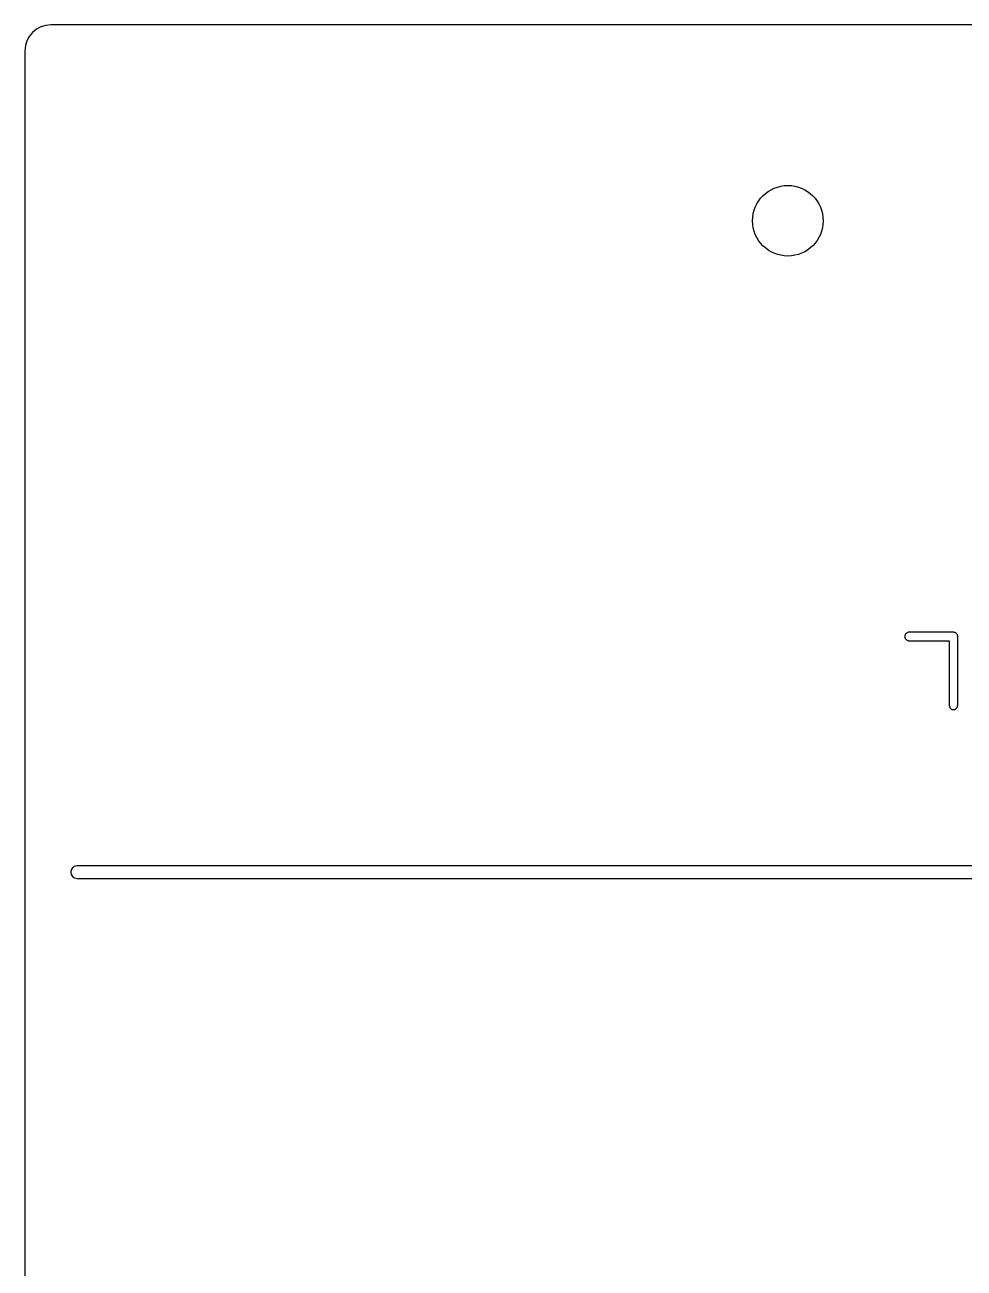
# Model space of a CAD drawing. Header units: inches. Extents: x -2.21 to 2.21, y -8.03 to -0.48.
# Drawn here: x -2.21 to 0.043, y -3.463 to -0.48 of the extents above; entities that cross this region are included whole.
import ezdxf

# ---------------------------------------------------------------- set-up
doc = ezdxf.new("R2010")
doc.units = ezdxf.units.IN
doc.header["$MEASUREMENT"] = 0

msp = doc.modelspace()

# ---------------------------------------------------------------- linework, layer by layer
at = {"color": 1, "linetype": 'Continuous', "lineweight": 25}
for p, q in [((1.1475, -0.48), (-2.1475, -0.48)), ((-2.21, -0.5425), (-2.21, -5.5475)), ((0.0146, -1.9372), (-0.0843, -1.9372)), ((-0.0862, -1.9576), (0.0071, -1.9576)), ((0.0071, -1.9576), (0.0071, -2.1106)), ((0.0274, -2.1106), (0.0274, -1.951)), ((1.085, -2.4979), (-2.085, -2.4979)), ((-2.085, -2.5279), (1.085, -2.5279))]:
    msp.add_line(p, q, dxfattribs=at)
msp.add_circle((-0.38, -0.95), 0.0847, dxfattribs=at)
for centre, radius, end in [((-2.1475, -0.5425), 0.0625, 180), ((-2.085, -2.5129), 0.015, 270)]:
    msp.add_arc(centre, radius, 90, end, dxfattribs=at)
for points, knots in [([(-0.0924, -1.9378), (-0.0934, -1.9382), (-0.0954, -1.9391), (-0.0977, -1.9413), (-0.0992, -1.9442), (-0.0995, -1.9464), (-0.0996, -1.9475)], [0, 0, 0, 0, 0.259492, 0.497755, 0.736323, 1, 1, 1, 1]), ([(-0.0843, -1.9372), (-0.085, -1.9372), (-0.0863, -1.9372), (-0.088, -1.9372), (-0.0893, -1.9372), (-0.0904, -1.9373), (-0.0914, -1.9374), (-0.0921, -1.9376), (-0.0924, -1.9378)], [0, 0, 0, 0, 0.270371, 0.477815, 0.635946, 0.739786, 0.884377, 1, 1, 1, 1]), ([(0.0274, -1.951), (0.0275, -1.9499), (0.0276, -1.9479), (0.0271, -1.945), (0.0261, -1.9426), (0.0247, -1.9406), (0.0229, -1.939), (0.0205, -1.9379), (0.0177, -1.9373), (0.0157, -1.9372), (0.0146, -1.9372)], [0, 0, 0, 0, 0.146665, 0.277875, 0.393147, 0.501819, 0.610632, 0.724698, 0.853757, 1, 1, 1, 1]), ([(-0.0996, -1.9475), (-0.0995, -1.9486), (-0.0993, -1.9507), (-0.0977, -1.9536), (-0.0955, -1.9559), (-0.0936, -1.9567), (-0.0926, -1.957)], [0, 0, 0, 0, 0.25218, 0.505818, 0.756449, 1, 1, 1, 1]), ([(-0.0926, -1.957), (-0.0923, -1.9572), (-0.0915, -1.9574), (-0.0901, -1.9576), (-0.0884, -1.9576), (-0.087, -1.9576), (-0.0862, -1.9576)], [0, 0, 0, 0, 0.187597, 0.37633, 0.625845, 1, 1, 1, 1]), ([(0.0071, -2.1106), (0.0071, -2.1116), (0.0072, -2.1134), (0.0077, -2.116), (0.0085, -2.1182), (0.0096, -2.12), (0.0111, -2.1214), (0.0129, -2.1224), (0.015, -2.123), (0.0164, -2.123), (0.0172, -2.1231)], [0, 0, 0, 0, 0.161148, 0.30262, 0.427582, 0.540774, 0.648414, 0.757043, 0.871582, 1, 1, 1, 1]), ([(0.0172, -2.1231), (0.018, -2.123), (0.0195, -2.123), (0.0215, -2.1224), (0.0233, -2.1213), (0.0248, -2.1199), (0.0259, -2.1181), (0.0267, -2.116), (0.0273, -2.1134), (0.0274, -2.1116), (0.0274, -2.1106)], [0, 0, 0, 0, 0.126969, 0.242804, 0.351264, 0.461144, 0.575007, 0.698636, 0.839678, 1, 1, 1, 1])]:
    msp.add_open_spline(points, degree=3, knots=knots, dxfattribs=at)

doc.saveas('drawing.dxf')
